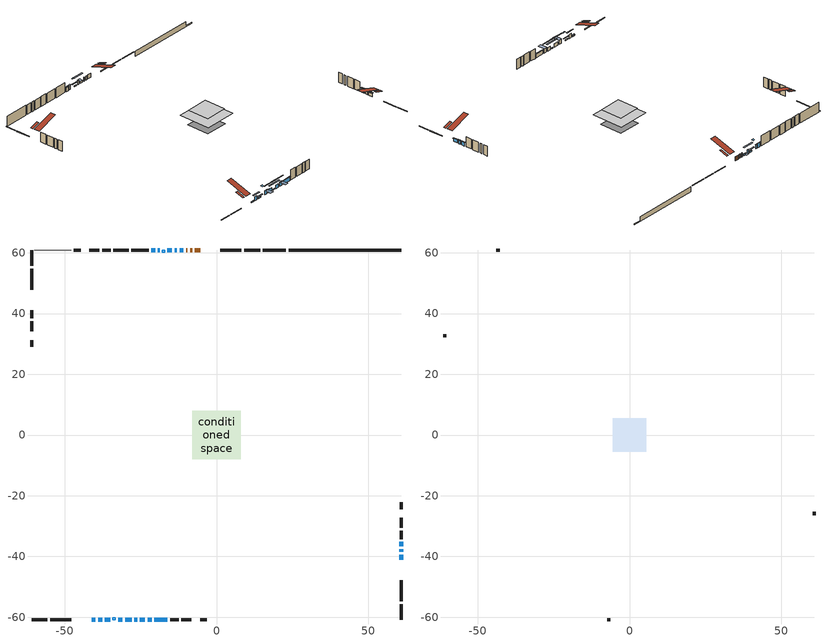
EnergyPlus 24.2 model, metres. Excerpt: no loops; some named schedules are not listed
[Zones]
conditioned space
 floor adiabatic (AdiabaticFloorConstruction): -8,-8 -8,8 8,8 8,-8 z3.97
 floor foundation (Slab1 construction): -5.7,-5.7 -5.7,5.7 5.7,5.7 5.7,-5.7 z-0.91
 wall outside (RimJoist2 construction): 14.35,60.94 9.1,60.94 / -60.94,-60.94 -55.69,-60.94 / -60.94,60.94 -60.94,55.69 / 60.94,-60.94 60.94,-55.69 z1.53:1.83
 wall outside (RimJoist3 construction): 8.17,60.94 1.19,60.94 / -54.76,-60.94 -47.79,-60.94 / -60.94,54.76 -60.94,47.79 / 60.94,-54.76 60.94,-47.79 z1.53:1.83
 wall outside (AdiabaticWallConstruction 1): -5.41,60.94 -7.12,60.94 / -8.04,60.94 -8.69,60.94 / -9.61,60.94 -10,60.94 z1.53:3.56
 wall outside (AdiabaticWallConstruction): -10.93,60.94 -12.15,60.94 z1.53:2.45; -41.18,-60.94 -39.96,-60.94 z1.53:1.91; -39.03,-60.94 -37.7,-60.94 z1.53:3.46; -13.08,60.94 -13.79,60.94 / -32.44,-60.94 -31.02,-60.94 / -22.71,-60.94 -21.39,-60.94 z1.53:3.51; 60.94,-41.18 60.94,-39.42 z1.53:3.08; -14.72,60.94 -16.17,60.94 / -36.78,-60.94 -35.05,-60.94 z1.53:2.04; -30.09,-60.94 -27.96,-60.94 / -25.24,-60.94 -23.64,-60.94 / -20.46,-60.94 -16.19,-60.94 z1.53:3.23; -27.03,-60.94 -26.17,-60.94 z1.53:1.99; 60.94,-38.5 60.94,-37.63 / 60.94,-36.7 60.94,-35.2 z1.53:3.28; -18.77,60.94 -19.3,60.94 / -20.23,60.94 -21.43,60.94 z1.53:3.54
 wall outside (Wall3 construction): -34.9,60.94 -37.69,60.94 / -15.26,-60.94 -12.48,-60.94 / -60.94,41.18 -60.94,38.39 / 60.94,-34.28 60.94,-31.49 z1.53:6.41
 wall outside (Wall4 construction): -38.62,60.94 -41.88,60.94 / -11.55,-60.94 -8.28,-60.94 / -60.94,37.46 -60.94,34.2 / 60.94,-30.56 60.94,-27.3 z1.53:6.41
 wall outside (Wall6 construction): -44.79,60.94 -46.97,60.94 / -5.37,-60.94 -3.19,-60.94 / -60.94,31.29 -60.94,29.11 / 60.94,-24.39 60.94,-22.2 z1.53:6.41
 wall foundation (FoundationWall1 construction): 23.76,60.94,-0.91 23.76,60.94,1.53 57.23,60.94,1.53 57.23,60.94,-0.5 60.94,60.94,-0.5 60.94,60.94,-0.91
 wall othersidecoefficients (RimJoist1 construction): 22.83,60.94 15.28,60.94 z1.53:1.83
 wall othersidecoefficients (Wall1 construction): -22.36,60.94 -28.01,60.94 z1.53:6.41
 wall othersidecoefficients (Wall2 construction): -28.94,60.94 -33.97,60.94 z1.53:6.41
 wall adiabatic (Wall7 construction): -47.9,60.94 -60.02,60.94 z1.53:6.41
 window (WindowConstruction 9): -10.93,60.94 -12.15,60.94 z1.53:2.44
 window (WindowConstruction 5): -41.18,-60.94 -39.96,-60.94 z1.53:1.91
 window (WindowConstruction 11): -39.03,-60.94 -37.71,-60.94 z1.53:3.46
 window (WindowConstruction 12): -13.08,60.94 -13.79,60.94 z1.53:3.51
 window (WindowConstruction 6): 60.94,-41.18 60.94,-39.42 z1.53:3.08
 window (WindowConstruction 7): -14.72,60.94 -16.16,60.94 z1.53:2.04
 window (WindowConstruction 8): -36.78,-60.94 -35.05,-60.94 z1.53:2.04
 window (WindowConstruction 16): -32.44,-60.94 -31.02,-60.94 z1.53:3.51
 window (WindowConstruction 13): -30.09,-60.94 -27.96,-60.94 z1.53:3.23
 window (WindowConstruction 14): -27.03,-60.94 -26.17,-60.94 z1.53:1.99
 window (WindowConstruction 15): -25.24,-60.94 -23.64,-60.94 z1.53:3.23
 window (WindowConstruction 10): -22.71,-60.94 -21.39,-60.94 z1.53:3.51
 window (WindowConstruction): 60.94,-38.5 60.94,-37.63 z1.53:3.28
 window (WindowConstruction 1): 60.94,-36.7 60.94,-35.2 z1.53:3.28
 window (WindowConstruction 2): -18.77,60.94 -19.3,60.94 z1.53:3.54
 window (WindowConstruction 3): -20.23,60.94 -21.43,60.94 z1.53:3.54
 window (WindowConstruction 4): -20.46,-60.94 -16.19,-60.94 z1.53:3.23
 door (Door): -5.41,60.94 -7.12,60.94 z1.53:3.56
 door (Door 1): -8.05,60.94 -8.69,60.94 z1.53:3.56
 door (Door 2): -9.61,60.94 -10,60.94 z1.53:3.56
 ceiling adiabatic (AdiabaticFloorConstruction): 8,-8 8,8 -8,8 -8,-8 z3.97
 roof outside (Roof1 construction): -0.76,60.94,6.41 -0.76,57.07,7.7 0.27,57.07,7.7 0.27,60.94,6.41; -45.84,-60.94,6.41 -45.84,-57.07,7.7 -46.86,-57.07,7.7 -46.86,-60.94,6.41; -60.94,45.84,6.41 -57.07,45.84,7.7 -57.07,46.86,7.7 -60.94,46.86,6.41; 60.94,-45.84,6.41 57.07,-45.84,7.7 57.07,-46.86,7.7 60.94,-46.86,6.41
 roof outside (AdiabaticRoofConstruction): -33.37,-60.95,6.41 -33.37,-60.23,6.64 -34.12,-60.23,6.64 -34.12,-60.95,6.41; -17.84,60.95,6.41 -17.84,60.23,6.64 -17.09,60.23,6.64 -17.09,60.95,6.41
 skylight (SkylightConstruction): -33.37,-60.94,6.41 -33.37,-60.24,6.64 -34.12,-60.24,6.64 -34.12,-60.94,6.41
 skylight (SkylightConstruction 1): -17.84,60.94,6.41 -17.84,60.24,6.64 -17.09,60.24,6.64 -17.09,60.94,6.41
attic - vented
 floor to conditioned space (Floor1 construction Reversed): -5.45,-5.45 -5.45,5.45 5.45,5.45 5.45,-5.45 z6.41
 wall outside (Wall5 construction): -42.81,60.94 -43.86,60.94 / -7.35,-60.94 -6.3,-60.94 / -60.94,33.27 -60.94,32.22 / 60.94,-26.37 60.94,-25.31 z1.53:6.41
 roof outside (Roof2 construction): -4.49,60.94,6.41 -4.49,50.32,9.95 -1.68,50.32,9.95 -1.68,60.94,6.41; -42.11,-60.94,6.41 -42.11,-50.32,9.95 -44.91,-50.32,9.95 -44.91,-60.94,6.41; -60.94,42.11,6.41 -50.32,42.11,9.95 -50.32,44.91,9.95 -60.94,44.91,6.41; 60.94,-42.11,6.41 50.32,-42.11,9.95 50.32,-44.91,9.95 60.94,-44.91,6.41
shading: -12.3,60.94 -10.78,60.94 -10.78,62.47 -12.3,62.47 z2.59; -39.76,-60.94 -41.38,-60.94 -41.38,-61.36 -39.76,-61.36 z2.11; -36.34,-60.94 -40.4,-60.94 -40.4,-61.36 -36.34,-61.36 z4.83; -16.23,60.94 -10.64,60.94 -10.64,61.36 -16.23,61.36 z5.95; 60.94,-39.22 60.94,-41.38 61.36,-41.38 61.36,-39.22 z3.28; -17.28,60.94 -13.6,60.94 -13.6,61.36 -17.28,61.36 z3.16; -34.24,-60.94 -37.59,-60.94 -37.59,-61.36 -34.24,-61.36 z2.85; -30.87,-60.94 -32.59,-60.94 -32.59,-64.29 -30.87,-64.29 z3.66; -25.02,-60.94 -33.04,-60.94 -33.04,-61.36 -25.02,-61.36 z6.17; -23.23,-60.94 -29.97,-60.94 -29.97,-61.36 -23.23,-61.36 z4.93; -20.7,-60.94 -28.18,-60.94 -28.18,-61.36 -20.7,-61.36 z6.17; -21.24,-60.94 -22.86,-60.94 -22.86,-64.29 -21.24,-64.29 z3.66; 60.94,-37.33 60.94,-38.79 61.36,-38.79 61.36,-37.33 z3.58; 60.94,-34.91 60.94,-37 61.36,-37 61.36,-34.91 z3.58; -19.5,60.94 -18.57,60.94 -18.57,61.36 -19.5,61.36 z3.74; -21.63,60.94 -20.03,60.94 -20.03,61.36 -21.63,61.36 z3.74; -15.99,-60.94 -20.66,-60.94 -20.66,-61.36 -15.99,-61.36 z3.43
[Building]
Building 1: Terrain=Suburbs
[Site:Location]
Toronto City Centre_ON: Latitude {deg}=43.63; Longitude {deg}=-79.39; Time Zone {hr}=-5; Elevation {m}=77; Keep Site Location Information=Yes
[Site:GroundTemperature:Shallow]
5.01852, 3.26908, 3.12898, 3.95918, 7.29196, 10.6092, 13.4851, 15.3069, 15.4617, 13.9799, 11.1774, 7.9619
[Site:WaterMainsTemperature]
Calculation Method=Schedule; Temperature Schedule=mains temperature schedule
[Material] Roughness=Rough; Thermal Absorptance=0.9
Name | Thickness {m} | Conductivity {W/m-K} | Density {kg/m3} | Specific Heat {J/kg-K} | Solar Absorptance | Visible Absorptance
asphalt or fiberglass shingles | 0.00635 | 0.162714 | 1121.4 | 1465.45 | 0.4 | 0.4
asphalt or fiberglass shingles 1 | 0.00635 | 0.162714 | 1121.4 | 1465.45 | 0.7 | 0.7
ceiling loosefill ins | 0.169333 | 0.0480833 | 16.02 | 1046.75 | 0.7 | 0.7
ceiling stud and cavity | 0.1397 | 0.125732 | 65.682 | 1177.47 | 0.7 | 0.7
concrete 4.0 in. | 0.1016 | 1.803125 | 2242.8 | 837.4 | 0.7 | 0.7
concrete 8.0 in. | 0.2032 | 1.803125 | 2242.8 | 837.4 | 0.7 | 0.7
door material | 0.04445 | 0.053851 | 512.64 | 1214.23 | 0.7 | 0.7
exterior vertical ins | 0.0433751 | 0.029427 | 32.04 | 1214.23 | 0.7 | 0.7
floor covering | 0.0127 | 0.0433444 | 54.468 | 1339.84 | 0.6 | 0.6
floor rigid ins; roof rigid ins 1; wall rigid ins 2 | 0.512978 | 0.029427 | 32.04 | 1214.23 | 0.7 | 0.7
floor stud and cavity | 0.1397 | 1.75129 | 37.0049 | 1207.88 | 0.7 | 0.7
furniture material conditioned space 1 | 0.1524 | 0.115458 | 640.8 | 1214.23 | 0.6 | 0.6
gypsum board | 0.0127 | 0.160291 | 801 | 837.4 | 0.6 | 0.6
gypsum board 1 | 0.0127 | 0.160291 | 801 | 837.4 | 0.7 | 0.7
osb sheathing 0.5 in. | 0.0127 | 0.115458 | 512.64 | 1214.23 | 0.7 | 0.7
osb sheathing 0.75 in. | 0.01905 | 0.115458 | 512.64 | 1214.23 | 0.7 | 0.7
osb sheathing 2.0 in. | 0.0508 | 0.115458 | 512.64 | 1214.23 | 0.7 | 0.7
rim joist rigid ins; wall rigid ins 1 | 0.051816 | 0.029427 | 32.04 | 1214.23 | 0.7 | 0.7
rim joist stud and cavity | 0.0508 | 0.0315602 | 125.044 | 1163.47 | 0.6 | 0.6
rim joist stud and cavity 1 | 0.0508 | 0.0406006 | 125.044 | 1163.47 | 0.6 | 0.6
rim joist stud and cavity 2 | 0.0508 | 0.0348186 | 125.044 | 1163.47 | 0.6 | 0.6
roof rigid ins | 0.103632 | 0.029427 | 32.04 | 1214.23 | 0.7 | 0.7
roof stud and cavity | 0.2032 | 0.511109 | 78.34581 | 1123.46 | 0.7 | 0.7
roof stud and cavity 1 | 0.18415 | 1.78685 | 37.0049 | 1207.88 | 0.6 | 0.6
wall rigid ins | 0.051816 | 0.029427 | 32.04 | 1214.23 | 0.4 | 0.4
wall stud and cavity | 0.1397 | 0.133669 | 139.0536 | 1170.24 | 0.7 | 0.7
wall stud and cavity 1 | 0.1397 | 0.135728 | 139.0536 | 1170.24 | 0.7 | 0.7
wall stud and cavity 2 | 0.1397 | 0.159958 | 139.0536 | 1170.24 | 0.7 | 0.7
wall stud and cavity 3 | 0.1397 | 0.161917 | 139.0536 | 1170.24 | 0.7 | 0.7
wall stud and cavity 4 | 0.0889 | 6.9971 | 50.32683 | 1063.81 | 0.6 | 0.6
wall stud and cavity 5 | 0.1397 | 0.18457 | 139.0536 | 1170.24 | 0.7 | 0.7
wall stud and cavity 6 | 0.1397 | 0.134805 | 139.0536 | 1170.24 | 0.7 | 0.7
wall stud and cavity 7 | 0.0889 | 0.380278 | 52.3479 | 1209.89 | 0.7 | 0.7
wall stud and cavity 8 | 0.0889 | 0.391764 | 83.0341 | 1211.67 | 0.7 | 0.7
wood siding | 0.0254 | 0.102417 | 544.68 | 1172.36 | 0.4 | 0.4
wood siding 1 | 0.00254 | 0.102417 | 544.68 | 1172.36 | 0.4 | 0.4
wood siding 2; wood siding 3; wood siding 4 | 0.0254 | 0.102417 | 544.68 | 1172.36 | 0.7 | 0.7
[WindowMaterial:SimpleGlazingSystem]
Name | U-Factor {W/m2-K} | Solar Heat Gain Coefficient
SkylightMaterial | 3.75708 | 0.6581
WindowMaterial | 2.927009 | 0.66
WindowMaterial 1 | 2.89578 | 0.69
WindowMaterial 10 | 2.946882 | 0.64
WindowMaterial 11 | 2.94802 | 0.64
WindowMaterial 12 | 2.94007 | 0.65
WindowMaterial 13 | 3.00934 | 0.57
WindowMaterial 2 | 2.97073 | 0.62
WindowMaterial 3 | 2.90259 | 0.68
WindowMaterial 4 | 2.91452 | 0.67
WindowMaterial 5 | 3.02467 | 0.57
WindowMaterial 6 | 2.89408 | 0.69
WindowMaterial 7 | 2.98322 | 0.61
WindowMaterial 8 | 2.97981 | 0.61
WindowMaterial 9 | 2.97868 | 0.61
[Construction]
AdiabaticFloorConstruction: floor stud and cavity, floor rigid ins, osb sheathing 0.75 in., floor covering
AdiabaticRoofConstruction: asphalt or fiberglass shingles 1, roof rigid ins 1, osb sheathing 0.75 in., roof stud and cavity 1
AdiabaticWallConstruction: wood siding 3, wall rigid ins 2, wall stud and cavity 7, gypsum board
AdiabaticWallConstruction 1: wood siding 4, wall rigid ins 2, wall stud and cavity 7, gypsum board
Door; Door 1; Door 2: door material
Floor1 construction Reversed: gypsum board, ceiling stud and cavity, ceiling loosefill ins
FoundationWall1 construction: concrete 8.0 in., gypsum board 1
furniture construction conditioned space 1: furniture material conditioned space 1
PartitionWallConstruction: gypsum board, wall stud and cavity 8, gypsum board
RimJoist1 construction: rim joist rigid ins, osb sheathing 2.0 in., rim joist stud and cavity
RimJoist2 construction: wood siding 2, rim joist rigid ins, osb sheathing 2.0 in., rim joist stud and cavity 1
RimJoist3 construction: wood siding 2, rim joist rigid ins, osb sheathing 2.0 in., rim joist stud and cavity 2
Roof1 construction: asphalt or fiberglass shingles, roof rigid ins, osb sheathing 0.75 in., roof stud and cavity, gypsum board
Roof2 construction: asphalt or fiberglass shingles
SkylightConstruction; SkylightConstruction 1: SkylightMaterial
Slab1 construction: concrete 4.0 in.
Wall1 construction: wall rigid ins, osb sheathing 0.5 in., wall stud and cavity, gypsum board
Wall2 construction: wall rigid ins, osb sheathing 0.5 in., wall stud and cavity 1, gypsum board
Wall3 construction: wood siding, wall rigid ins 1, osb sheathing 0.5 in., wall stud and cavity 2, gypsum board
Wall4 construction: wood siding, wall rigid ins 1, osb sheathing 0.5 in., wall stud and cavity 3, gypsum board
Wall5 construction: wood siding 1, wall stud and cavity 4
Wall6 construction: wood siding, wall rigid ins 1, osb sheathing 0.5 in., wall stud and cavity 5, gypsum board
Wall7 construction: wall rigid ins, osb sheathing 0.5 in., wall stud and cavity 6, gypsum board
WindowConstruction: WindowMaterial
WindowConstruction 1: WindowMaterial 1
WindowConstruction 10: WindowMaterial 10
WindowConstruction 11: WindowMaterial 11
WindowConstruction 12; WindowConstruction 16: WindowMaterial 12
WindowConstruction 13; WindowConstruction 4: WindowMaterial 4
WindowConstruction 14: WindowMaterial 13
WindowConstruction 15; WindowConstruction 6: WindowMaterial 6
WindowConstruction 2: WindowMaterial 2
WindowConstruction 3: WindowMaterial 3
WindowConstruction 5: WindowMaterial 5
WindowConstruction 7: WindowMaterial 7
WindowConstruction 8: WindowMaterial 8
WindowConstruction 9: WindowMaterial 9
[Zone] Multiplier=1; Part of Total Floor Area=Yes
Name | Volume {m3}
attic - vented | 68.91
conditioned space | 1044.1
[Space]
Name | Zone | Volume {m3}
attic - vented 1 | attic - vented | 68.91
conditioned space 1 | conditioned space | 1044.1
[ZoneInfiltration:EffectiveLeakageArea]
infil attic - vented 1: Zone or Space=attic - vented 1; Schedule=Always On Discrete; Effective Air Leakage Area {cm2}=5011.06; Stack Coefficient=0.000585451; Wind Coefficient=1.6348e-05
[ZoneMixing]
whole house fan mix: Zone or Space=attic - vented; Schedule=Always On Continuous; Design Flow Rate Calculation Method=Flow/Zone; Design Flow Rate {m3/s}=0; Source Zone or Space=conditioned space
[SurfaceProperty:OtherSideCoefficients]
other non-freezing space: Combined Convective/Radiative Film Coefficient {W/m2-K}=8.35; Constant Temperature Coefficient=1; External Dry-Bulb Temperature Coefficient=0; Ground Temperature Coefficient=0; Wind Speed Coefficient=0; Zone Air Temperature Coefficient=0; Constant Temperature Schedule=other non-freezing space; Previous Other Side Temperature Coefficient=0
[SurfaceProperty:ExposedFoundationPerimeter]
Slab1: Exposed Perimeter Calculation Method=TotalExposedPerimeter; Total Exposed Perimeter {m}=37.186
[InternalMass] Zone or ZoneList=conditioned space; Space or SpaceList=conditioned space 1
Name | Construction | Surface Area {m2}
furniture mass conditioned space 1 | furniture construction conditioned space 1 | 154.4
partition wall mass | PartitionWallConstruction | 386
[Lights]
interior lighting: Zone or ZoneList or Space or SpaceList=conditioned space 1; Schedule=interior lighting schedule; Design Level Calculation Method=LightingLevel; Lighting Level {W}=343.2; Return Air Fraction=0; Fraction Radiant=0.6; Fraction Visible=0.2; Fraction Replaceable=1
[People]
occupants: Zone or ZoneList or Space or SpaceList=conditioned space 1; Number of People Schedule=occupants schedule; Number of People Calculation Method=People; Number of People=3; Fraction Radiant=0.314171; Sensible Heat Fraction=0.56303; Activity Level Schedule=occupants activity schedule; Carbon Dioxide Generation Rate {m3/s-W}=0; Enable ASHRAE 55 Comfort Warnings=No; Mean Radiant Temperature Calculation Type=EnclosureAveraged
[ElectricEquipment] Zone or ZoneList or Space or SpaceList=conditioned space 1; Design Level Calculation Method=EquipmentLevel
Name | Schedule | Design Level {W} | Fraction Latent | Fraction Radiant | Fraction Lost
clothes dryer | clothes dryer schedule | 140.772 | 0.015 | 0.081 | 0.85
clothes washer | clothes washer schedule | 32.1985 | 0.03 | 0.162 | 0.7
cooking range | cooking range schedule | 208.969 | 0.08 | 0.432 | 0.2
dishwasher | dishwasher schedule | 66.8632 | 0.3 | 0.18 | 0.4
fridge | fridge schedule | 72.9452 | 0 | 0.6 | 0
mech vent bath fan 0 | mech vent bath fan 0 schedule | 50.2 | 0 | 0 | 1
mech vent house fan | mech vent house fan schedule | 0.95 | 0 | 0 | 1
mech vent house fan cfis | mech vent house fan cfis schedule | 0 | 0 | 0 | 0
mech vent range fan 0 | mech vent range fan 0 schedule | 57 | 0 | 0 | 1
misc plug loads | misc plug loads schedule | 494.7 | 0.045 | 0.513 | 0.1
whole house fan | Always On Discrete | 0 | 0 | 0 | 1
[OtherEquipment] Zone or ZoneList or Space or SpaceList=conditioned space 1; Design Level Calculation Method=EquipmentLevel
Name | Fuel Type | Schedule | Design Level {W} | Fraction Latent | Fraction Radiant | Fraction Lost
clothes dryer 1 | Electricity | clothes dryer schedule | 0 | 0.015 | 0.081 | 0.85
cooking range 1 | Electricity | cooking range schedule | 0 | 0.08 | 0.432 | 0.2
general water use latent | None | general water use schedule | 59.3978 | 1 | 0 | 0
general water use sensible | None | general water use schedule | -58.539 | 0 | 0.6 | 0
mech vent house fan latent load | None | Always On Discrete | 0 | 1 | 0 | 0
mech vent house fan sensible load | None | Always On Discrete | 0 | 0 | 0 | 0
water heater energy adjustment1 | NaturalGas | Always On Discrete | 0.01 | 0 | 0 | 1
[ZoneInfiltration:DesignFlowRate] Zone or ZoneList or Space or SpaceList=conditioned space 1; Schedule=Always On Discrete; Design Flow Rate Calculation Method=Flow/Zone; Design Flow Rate {m3/s}=0
infil flow; natural vent flow; whole house fan flow
[Foundation:Kiva]
Foundation Kiva 1: Initial Indoor Air Temperature {C}=18; Wall Height Above Grade {m}=1.52997; Wall Depth Below Slab {m}=0.2032; Custom Block Material Name 1=exterior vertical ins; Custom Block Depth 1 {m}=2.43998; Custom Block X Position 1 {m}=0.2159; Custom Block Z Position 1 {m}=0
[Foundation:Kiva:Settings]
Soil Conductivity {W/m-K}=0.849921; Soil Density {kg/m3}=1842.3; Soil Specific Heat {J/kg-K}=418.7; Ground Solar Absorptivity=0.9; Ground Thermal Absorptivity=0.9; Ground Surface Roughness {m}=0.03; Far-Field Width {m}=40; Deep-Ground Boundary Condition=ZeroFlux; Deep-Ground Depth {m}=40; Minimum Cell Dimension {m}=0.2; Maximum Cell Growth Coefficient=3; Simulation Timestep=Timestep
[Exterior:Lights]
exterior lighting: Schedule=exterior lighting schedule; Design Level {W}=75.6
[Schedule:Constant]
Name | Hourly Value
Always On Continuous; mech vent house fan schedule; mech vent house fan cfis schedule; Always On Discrete | 1
other non-freezing space; fridge schedule | 0
occupants activity schedule | 117.228
[Schedule:Week:Daily]
interior lighting schedule Week Rule - Jan1-Jan27: interior lighting schedule day, interior lighting schedule day, interior lighting schedule day, interior lighting schedule day, interior lighting schedule day, interior lighting schedule day, interior lighting schedule day, interior lighting schedule default day, interior lighting schedule default day, interior lighting schedule default day, interior lighting schedule default day, interior lighting schedule default day
interior lighting schedule Week Rule - Jan28-Feb3: interior lighting schedule day, interior lighting schedule day, interior lighting schedule day, interior lighting schedule day, interior lighting schedule day 1, interior lighting schedule day 1, interior lighting schedule day 1, interior lighting schedule default day, interior lighting schedule default day, interior lighting schedule default day, interior lighting schedule default day, interior lighting schedule default day
interior lighting schedule Week Rule - Feb4-Feb24: interior lighting schedule day 1, interior lighting schedule day 1, interior lighting schedule day 1, interior lighting schedule day 1, interior lighting schedule day 1, interior lighting schedule day 1, interior lighting schedule day 1, interior lighting schedule default day, interior lighting schedule default day, interior lighting schedule default day, interior lighting schedule default day, interior lighting schedule default day
interior lighting schedule Week Rule - Feb25-Mar3: interior lighting schedule day 1, interior lighting schedule day 1, interior lighting schedule day 1, interior lighting schedule day 1, interior lighting schedule day 2, interior lighting schedule day 2, interior lighting schedule day 2, interior lighting schedule default day, interior lighting schedule default day, interior lighting schedule default day, interior lighting schedule default day, interior lighting schedule default day
interior lighting schedule Week Rule - Mar4-Mar31: interior lighting schedule day 2, interior lighting schedule day 2, interior lighting schedule day 2, interior lighting schedule day 2, interior lighting schedule day 2, interior lighting schedule day 2, interior lighting schedule day 2, interior lighting schedule default day, interior lighting schedule default day, interior lighting schedule default day, interior lighting schedule default day, interior lighting schedule default day
interior lighting schedule Week Rule - Apr1-Apr28: interior lighting schedule day 3, interior lighting schedule day 3, interior lighting schedule day 3, interior lighting schedule day 3, interior lighting schedule day 3, interior lighting schedule day 3, interior lighting schedule day 3, interior lighting schedule default day, interior lighting schedule default day, interior lighting schedule default day, interior lighting schedule default day, interior lighting schedule default day
interior lighting schedule Week Rule - Apr29-May5: interior lighting schedule day 3, interior lighting schedule day 3, interior lighting schedule day 4, interior lighting schedule day 4, interior lighting schedule day 4, interior lighting schedule day 4, interior lighting schedule day 4, interior lighting schedule default day, interior lighting schedule default day, interior lighting schedule default day, interior lighting schedule default day, interior lighting schedule default day
interior lighting schedule Week Rule - May6-May26: interior lighting schedule day 4, interior lighting schedule day 4, interior lighting schedule day 4, interior lighting schedule day 4, interior lighting schedule day 4, interior lighting schedule day 4, interior lighting schedule day 4, interior lighting schedule default day, interior lighting schedule default day, interior lighting schedule default day, interior lighting schedule default day, interior lighting schedule default day
interior lighting schedule Week Rule - May27-Jun2: interior lighting schedule day 4, interior lighting schedule day 4, interior lighting schedule day 4, interior lighting schedule day 4, interior lighting schedule day 4, interior lighting schedule day 5, interior lighting schedule day 5, interior lighting schedule default day, interior lighting schedule default day, interior lighting schedule default day, interior lighting schedule default day, interior lighting schedule default day
interior lighting schedule Week Rule - Jun3-Jun30: interior lighting schedule day 5, interior lighting schedule day 5, interior lighting schedule day 5, interior lighting schedule day 5, interior lighting schedule day 5, interior lighting schedule day 5, interior lighting schedule day 5, interior lighting schedule default day, interior lighting schedule default day, interior lighting schedule default day, interior lighting schedule default day, interior lighting schedule default day
interior lighting schedule Week Rule - Jul1-Jul28: interior lighting schedule day 6, interior lighting schedule day 6, interior lighting schedule day 6, interior lighting schedule day 6, interior lighting schedule day 6, interior lighting schedule day 6, interior lighting schedule day 6, interior lighting schedule default day, interior lighting schedule default day, interior lighting schedule default day, interior lighting schedule default day, interior lighting schedule default day
interior lighting schedule Week Rule - Jul29-Aug4: interior lighting schedule day 6, interior lighting schedule day 6, interior lighting schedule day 6, interior lighting schedule day 7, interior lighting schedule day 7, interior lighting schedule day 7, interior lighting schedule day 7, interior lighting schedule default day, interior lighting schedule default day, interior lighting schedule default day, interior lighting schedule default day, interior lighting schedule default day
interior lighting schedule Week Rule - Aug5-Aug25: interior lighting schedule day 7, interior lighting schedule day 7, interior lighting schedule day 7, interior lighting schedule day 7, interior lighting schedule day 7, interior lighting schedule day 7, interior lighting schedule day 7, interior lighting schedule default day, interior lighting schedule default day, interior lighting schedule default day, interior lighting schedule default day, interior lighting schedule default day
interior lighting schedule Week Rule - Aug26-Sep1: interior lighting schedule day 7, interior lighting schedule day 7, interior lighting schedule day 7, interior lighting schedule day 7, interior lighting schedule day 7, interior lighting schedule day 7, interior lighting schedule day 8, interior lighting schedule default day, interior lighting schedule default day, interior lighting schedule default day, interior lighting schedule default day, interior lighting schedule default day
interior lighting schedule Week Rule - Sep2-Sep29: interior lighting schedule day 8, interior lighting schedule day 8, interior lighting schedule day 8, interior lighting schedule day 8, interior lighting schedule day 8, interior lighting schedule day 8, interior lighting schedule day 8, interior lighting schedule default day, interior lighting schedule default day, interior lighting schedule default day, interior lighting schedule default day, interior lighting schedule default day
interior lighting schedule Week Rule - Sep30-Oct6: interior lighting schedule day 8, interior lighting schedule day 9, interior lighting schedule day 9, interior lighting schedule day 9, interior lighting schedule day 9, interior lighting schedule day 9, interior lighting schedule day 9, interior lighting schedule default day, interior lighting schedule default day, interior lighting schedule default day, interior lighting schedule default day, interior lighting schedule default day
interior lighting schedule Week Rule - Oct7-Oct27: interior lighting schedule day 9, interior lighting schedule day 9, interior lighting schedule day 9, interior lighting schedule day 9, interior lighting schedule day 9, interior lighting schedule day 9, interior lighting schedule day 9, interior lighting schedule default day, interior lighting schedule default day, interior lighting schedule default day, interior lighting schedule default day, interior lighting schedule default day
interior lighting schedule Week Rule - Oct28-Nov3: interior lighting schedule day 9, interior lighting schedule day 9, interior lighting schedule day 9, interior lighting schedule day 9, interior lighting schedule day 10, interior lighting schedule day 10, interior lighting schedule day 10, interior lighting schedule default day, interior lighting schedule default day, interior lighting schedule default day, interior lighting schedule default day, interior lighting schedule default day
interior lighting schedule Week Rule - Nov4-Nov24: interior lighting schedule day 10, interior lighting schedule day 10, interior lighting schedule day 10, interior lighting schedule day 10, interior lighting schedule day 10, interior lighting schedule day 10, interior lighting schedule day 10, interior lighting schedule default day, interior lighting schedule default day, interior lighting schedule default day, interior lighting schedule default day, interior lighting schedule default day
interior lighting schedule Week Rule - Nov25-Dec1: interior lighting schedule day 10, interior lighting schedule day 10, interior lighting schedule day 10, interior lighting schedule day 10, interior lighting schedule day 10, interior lighting schedule day 10, interior lighting schedule day 11, interior lighting schedule default day, interior lighting schedule default day, interior lighting schedule default day, interior lighting schedule default day, interior lighting schedule default day
interior lighting schedule Week Rule - Dec2-Dec31: interior lighting schedule day 11, interior lighting schedule day 11, interior lighting schedule day 11, interior lighting schedule day 11, interior lighting schedule day 11, interior lighting schedule day 11, interior lighting schedule day 11, interior lighting schedule default day, interior lighting schedule default day, interior lighting schedule default day, interior lighting schedule default day, interior lighting schedule default day
occupants schedule Week Rule - Jan1-Dec31: occupants schedule day, occupants schedule day, occupants schedule day, occupants schedule day, occupants schedule day, occupants schedule day, occupants schedule day, occupants schedule default day, occupants schedule default day, occupants schedule default day, occupants schedule default day, occupants schedule default day
clothes dryer schedule Week Rule - Jan1-Dec31: clothes dryer schedule day, clothes dryer schedule day, clothes dryer schedule day, clothes dryer schedule day, clothes dryer schedule day, clothes dryer schedule day, clothes dryer schedule day, clothes dryer schedule default day, clothes dryer schedule default day, clothes dryer schedule default day, clothes dryer schedule default day, clothes dryer schedule default day
clothes washer schedule Week Rule - Jan1-Dec31: clothes washer schedule day, clothes washer schedule day, clothes washer schedule day, clothes washer schedule day, clothes washer schedule day, clothes washer schedule day, clothes washer schedule day, clothes washer schedule default day, clothes washer schedule default day, clothes washer schedule default day, clothes washer schedule default day, clothes washer schedule default day
cooking range schedule Week Rule - Jan1-Dec31: cooking range schedule day, cooking range schedule day, cooking range schedule day, cooking range schedule day, cooking range schedule day, cooking range schedule day, cooking range schedule day, cooking range schedule default day, cooking range schedule default day, cooking range schedule default day, cooking range schedule default day, cooking range schedule default day
dishwasher schedule Week Rule - Jan1-Dec31: dishwasher schedule day, dishwasher schedule day, dishwasher schedule day, dishwasher schedule day, dishwasher schedule day, dishwasher schedule day, dishwasher schedule day, dishwasher schedule default day, dishwasher schedule default day, dishwasher schedule default day, dishwasher schedule default day, dishwasher schedule default day
mech vent bath fan 0 schedule Week Rule - Jan1-Dec31: mech vent bath fan 0 schedule day, mech vent bath fan 0 schedule day, mech vent bath fan 0 schedule day, mech vent bath fan 0 schedule day, mech vent bath fan 0 schedule day, mech vent bath fan 0 schedule day, mech vent bath fan 0 schedule day, mech vent bath fan 0 schedule default day, mech vent bath fan 0 schedule default day, mech vent bath fan 0 schedule default day, mech vent bath fan 0 schedule default day, mech vent bath fan 0 schedule default day
mech vent range fan 0 schedule Week Rule - Jan1-Dec31: mech vent range fan 0 schedule day, mech vent range fan 0 schedule day, mech vent range fan 0 schedule day, mech vent range fan 0 schedule day, mech vent range fan 0 schedule day, mech vent range fan 0 schedule day, mech vent range fan 0 schedule day, mech vent range fan 0 schedule default day, mech vent range fan 0 schedule default day, mech vent range fan 0 schedule default day, mech vent range fan 0 schedule default day, mech vent range fan 0 schedule default day
misc plug loads schedule Week Rule - Jan1-Dec31: misc plug loads schedule day, misc plug loads schedule day, misc plug loads schedule day, misc plug loads schedule day, misc plug loads schedule day, misc plug loads schedule day, misc plug loads schedule day, misc plug loads schedule default day, misc plug loads schedule default day, misc plug loads schedule default day, misc plug loads schedule default day, misc plug loads schedule default day
general water use schedule Week Rule - Jan1-Dec31: general water use schedule day, general water use schedule day, general water use schedule day, general water use schedule day, general water use schedule day, general water use schedule day, general water use schedule day, general water use schedule default day, general water use schedule default day, general water use schedule default day, general water use schedule default day, general water use schedule default day
exterior lighting schedule Week Rule - Jan1-Jan27: exterior lighting schedule day, exterior lighting schedule day, exterior lighting schedule day, exterior lighting schedule day, exterior lighting schedule day, exterior lighting schedule day, exterior lighting schedule day, exterior lighting schedule default day, exterior lighting schedule default day, exterior lighting schedule default day, exterior lighting schedule default day, exterior lighting schedule default day
[Schedule:Year]
interior lighting schedule: interior lighting schedule Week Rule - Jan1-Jan27, 1, 1, 1, 27, interior lighting schedule Week Rule - Jan28-Feb3, 1, 28, 2, 3, interior lighting schedule Week Rule - Feb4-Feb24, 2, 4, 2, 24, interior lighting schedule Week Rule - Feb25-Mar3, 2, 25, 3, 3, interior lighting schedule Week Rule - Mar4-Mar31, 3, 4, 3, 31, interior lighting schedule Week Rule - Apr1-Apr28, 4, 1, 4, 28, interior lighting schedule Week Rule - Apr29-May5, 4, 29, 5, 5, interior lighting schedule Week Rule - May6-May26, 5, 6, 5, 26, interior lighting schedule Week Rule - May27-Jun2, 5, 27, 6, 2, interior lighting schedule Week Rule - Jun3-Jun30, 6, 3, 6, 30, interior lighting schedule Week Rule - Jul1-Jul28, 7, 1, 7, 28, interior lighting schedule Week Rule - Jul29-Aug4, 7, 29, 8, 4, interior lighting schedule Week Rule - Aug5-Aug25, 8, 5, 8, 25, interior lighting schedule Week Rule - Aug26-Sep1, 8, 26, 9, 1, interior lighting schedule Week Rule - Sep2-Sep29, 9, 2, 9, 29, interior lighting schedule Week Rule - Sep30-Oct6, 9, 30, 10, 6, interior lighting schedule Week Rule - Oct7-Oct27, 10, 7, 10, 27, interior lighting schedule Week Rule - Oct28-Nov3, 10, 28, 11, 3, interior lighting schedule Week Rule - Nov4-Nov24, 11, 4, 11, 24, interior lighting schedule Week Rule - Nov25-Dec1, 11, 25, 12, 1, interior lighting schedule Week Rule - Dec2-Dec31, 12, 2, 12, 31
occupants schedule: occupants schedule Week Rule - Jan1-Dec31, 1, 1, 12, 31
clothes dryer schedule: clothes dryer schedule Week Rule - Jan1-Dec31, 1, 1, 12, 31
clothes washer schedule: clothes washer schedule Week Rule - Jan1-Dec31, 1, 1, 12, 31
cooking range schedule: cooking range schedule Week Rule - Jan1-Dec31, 1, 1, 12, 31
dishwasher schedule: dishwasher schedule Week Rule - Jan1-Dec31, 1, 1, 12, 31
mech vent bath fan 0 schedule: mech vent bath fan 0 schedule Week Rule - Jan1-Dec31, 1, 1, 12, 31
mech vent range fan 0 schedule: mech vent range fan 0 schedule Week Rule - Jan1-Dec31, 1, 1, 12, 31
misc plug loads schedule: misc plug loads schedule Week Rule - Jan1-Dec31, 1, 1, 12, 31
general water use schedule: general water use schedule Week Rule - Jan1-Dec31, 1, 1, 12, 31
exterior lighting schedule: exterior lighting schedule Week Rule - Jan1-Jan27, 1, 1, 1, 27, exterior lighting schedule Week Rule - Jan28-Feb3, 1, 28, 2, 3, exterior lighting schedule Week Rule - Feb4-Feb24, 2, 4, 2, 24, exterior lighting schedule Week Rule - Feb25-Mar3, 2, 25, 3, 3, exterior lighting schedule Week Rule - Mar4-Mar31, 3, 4, 3, 31, exterior lighting schedule Week Rule - Apr1-Apr28, 4, 1, 4, 28, exterior lighting schedule Week Rule - Apr29-May5, 4, 29, 5, 5, exterior lighting schedule Week Rule - May6-May26, 5, 6, 5, 26, exterior lighting schedule Week Rule - May27-Jun2, 5, 27, 6, 2, exterior lighting schedule Week Rule - Jun3-Jun30, 6, 3, 6, 30, exterior lighting schedule Week Rule - Jul1-Jul28, 7, 1, 7, 28, exterior lighting schedule Week Rule - Jul29-Aug4, 7, 29, 8, 4, exterior lighting schedule Week Rule - Aug5-Aug25, 8, 5, 8, 25, exterior lighting schedule Week Rule - Aug26-Sep1, 8, 26, 9, 1, exterior lighting schedule Week Rule - Sep2-Sep29, 9, 2, 9, 29, exterior lighting schedule Week Rule - Sep30-Oct6, 9, 30, 10, 6, exterior lighting schedule Week Rule - Oct7-Oct27, 10, 7, 10, 27, exterior lighting schedule Week Rule - Oct28-Nov3, 10, 28, 11, 3, exterior lighting schedule Week Rule - Nov4-Nov24, 11, 4, 11, 24, exterior lighting schedule Week Rule - Nov25-Dec1, 11, 25, 12, 1, exterior lighting schedule Week Rule - Dec2-Dec31, 12, 2, 12, 31
[Schedule:Compact]
mains temperature schedule: Through: 01/01, For: AllDays, Until: 24:00, 8.80333, Through: 01/02, For: AllDays, Until: 24:00, 8.74333, Through: 01/03, For: AllDays, Until: 24:00, 8.68389, Through: 01/04, For: AllDays, Until: 24:00, 8.62611, Through: 01/05, For: AllDays, Until: 24:00, 8.56944, Through: 01/06, For: AllDays, Until: 24:00, 8.51389, Through: 01/07, For: AllDays, Until: 24:00, 8.45944, Through: 01/08, For: AllDays, Until: 24:00, 8.40611, Through: 01/09, For: AllDays, Until: 24:00, 8.35389, Through: 01/10, For: AllDays, Until: 24:00, 8.30278, Through: 01/11, For: AllDays, Until: 24:00, 8.25333, Through: 01/12, For: AllDays, Until: 24:00, 8.205, Through: 01/13, For: AllDays, Until: 24:00, 8.15778, Through: 01/14, For: AllDays, Until: 24:00, 8.11222, Through: 01/15, For: AllDays, Until: 24:00, 8.06778, Through: 01/16, For: AllDays, Until: 24:00, 8.02444, Through: 01/17, For: AllDays, Until: 24:00, 7.98222, Through: 01/18, For: AllDays, Until: 24:00, 7.94167, Through: 01/19, For: AllDays, Until: 24:00, 7.90222, Through: 01/20, For: AllDays, Until: 24:00, 7.86444, Through: 01/21, For: AllDays, Until: 24:00, 7.82778, Through: 01/22, For: AllDays, Until: 24:00, 7.79278, Through: 01/23, For: AllDays, Until: 24:00, 7.75889, Through: 01/24, For: AllDays, Until: 24:00, 7.72667, Through: 01/25, For: AllDays, Until: 24:00, 7.69556, Through: 01/26, For: AllDays, Until: 24:00, 7.66611, Through: 01/27, For: AllDays, Until: 24:00, 7.63778, Through: 01/28, For: AllDays, Until: 24:00, 7.61111, Through: 01/29, For: AllDays, Until: 24:00, 7.58556, Through: 01/30, For: AllDays, Until: 24:00, 7.56167, Through: 01/31, For: AllDays, Until: 24:00, 7.53944, Through: 02/01, For: AllDays, Until: 24:00, 7.51833, Through: 02/02, For: AllDays, Until: 24:00, 7.49889, Through: 02/03, For: AllDays, Until: 24:00, 7.48111, Through: 02/04, For: AllDays, Until: 24:00, 7.46444, Through: 02/05, For: AllDays, Until: 24:00, 7.44944, Through: 02/06, For: AllDays, Until: 24:00, 7.43556, Through: 02/07, For: AllDays, Until: 24:00, 7.42333, Through: 02/08, For: AllDays, Until: 24:00, 7.41278, Through: 02/09, For: AllDays, Until: 24:00, 7.40389, Through: 02/10, For: AllDays, Until: 24:00, 7.39611, Through: 02/11, For: AllDays, Until: 24:00, 7.39, Through: 02/12, For: AllDays, Until: 24:00, 7.38556, Through: 02/13, For: AllDays, Until: 24:00, 7.38222, Through: 02/14, For: AllDays, Until: 24:00, 7.38056, Through: 02/15, For: AllDays, Until: 24:00, 7.38056, Through: 02/16, For: AllDays, Until: 24:00, 7.38222, Through: 02/17, For: AllDays, Until: 24:00, 7.385, Through: 02/18, For: AllDays, Until: 24:00, 7.38944, Through: 02/19, For: AllDays, Until: 24:00, 7.395, Through: 02/20, For: AllDays, Until: 24:00, 7.40278, Through: 02/21, For: AllDays, Until: 24:00, 7.41167, Through: 02/22, For: AllDays, Until: 24:00, 7.42222, Through: 02/23, For: AllDays, Until: 24:00, 7.43389, Through: 02/24, For: AllDays, Until: 24:00, 7.44722, Through: 02/25, For: AllDays, Until: 24:00, 7.46222, Through: 02/26, For: AllDays, Until: 24:00, 7.47833, Through: 02/27, For: AllDays, Until: 24:00, 7.49611, Through: 02/28, For: AllDays, Until: 24:00, 7.51556, Through: 03/01, For: AllDays, Until: 24:00, 7.53667, Through: 03/02, For: AllDays, Until: 24:00, 7.55889, Through: 03/03, For: AllDays, Until: 24:00, 7.58222, Through: 03/04, For: AllDays, Until: 24:00, 7.60722, Through: 03/05, For: AllDays, Until: 24:00, 7.63389, Through: 03/06, For: AllDays, Until: 24:00, 7.66222, Through: 03/07, For: AllDays, Until: 24:00, 7.69111, Through: 03/08, For: AllDays, Until: 24:00, 7.72222, Through: 03/09, For: AllDays, Until: 24:00, 7.75444, Through: 03/10, For: AllDays, Until: 24:00, 7.78778, Through: 03/11, For: AllDays, Until: 24:00, 7.82278, Through: 03/12, For: AllDays, Until: 24:00, 7.85944, Through: 03/13, For: AllDays, Until: 24:00, 7.89722, Through: 03/14, For: AllDays, Until: 24:00, 7.93611, Through: 03/15, For: AllDays, Until: 24:00, 7.97667, Through: 03/16, For: AllDays, Until: 24:00, 8.01833, Through: 03/17, For: AllDays, Until: 24:00, 8.06167, Through: 03/18, For: AllDays, Until: 24:00, 8.10611, Through: 03/19, For: AllDays, Until: 24:00, 8.15167, Through: 03/20, For: AllDays, Until: 24:00, 8.19833, Through: 03/21, For: AllDays, Until: 24:00, 8.24667, Through: 03/22, For: AllDays, Until: 24:00, 8.29611, Through: 03/23, For: AllDays, Until: 24:00, 8.34667, Through: 03/24, For: AllDays, Until: 24:00, 8.39889, Through: 03/25, For: AllDays, Until: 24:00, 8.45167, Through: 03/26, For: AllDays, Until: 24:00, 8.50611, Through: 03/27, For: AllDays, Until: 24:00, 8.56167, Through: 03/28, For: AllDays, Until: 24:00, 8.61833, Through: 03/29, For: AllDays, Until: 24:00, 8.67611, Through: 03/30, For: AllDays, Until: 24:00, 8.735, Through: 03/31, For: AllDays, Until: 24:00, 8.795, Through: 04/01, For: AllDays, Until: 24:00, 8.85611, Through: 04/02, For: AllDays, Until: 24:00, 8.91833, Through: 04/03, For: AllDays, Until: 24:00, 8.98167, Through: 04/04, For: AllDays, Until: 24:00, 9.04556, Through: 04/05, For: AllDays, Until: 24:00, 9.11111, Through: 04/06, For: AllDays, Until: 24:00, 9.17722, Through: 04/07, For: AllDays, Until: 24:00, 9.24444, Through: 04/08, For: AllDays, Until: 24:00, 9.31222, Through: 04/09, For: AllDays, Until: 24:00, 9.38167, Through: 04/10, For: AllDays, Until: 24:00, 9.45167, Through: 04/11, For: AllDays, Until: 24:00, 9.52222, Through: 04/12, For: AllDays, Until: 24:00, 9.59444, Through: 04/13, For: AllDays, Until: 24:00, 9.66667, Through: 04/14, For: AllDays, Until: 24:00, 9.74, Through: 04/15, For: AllDays, Until: 24:00, 9.81444, Through: 04/16, For: AllDays, Until: 24:00, 9.88944, Through: 04/17, For: AllDays, Until: 24:00, 9.96556, Through: 04/18, For: AllDays, Until: 24:00, 10.0417, Through: 04/19, For: AllDays, Until: 24:00, 10.1189, Through: 04/20, For: AllDays, Until: 24:00, 10.1972, Through: 04/21, For: AllDays, Until: 24:00, 10.2756, Through: 04/22, For: AllDays, Until: 24:00, 10.355, Through: 04/23, For: AllDays, Until: 24:00, 10.435, Through: 04/24, For: AllDays, Until: 24:00, 10.515, Through: 04/25, For: AllDays, Until: 24:00, 10.5961, Through: 04/26, For: AllDays, Until: 24:00, 10.6778, Through: 04/27, For: AllDays, Until: 24:00, 10.76, Through: 04/28, For: AllDays, Until: 24:00, 10.8428, Through: 04/29, For: AllDays, Until: 24:00, 10.9261, Through: 04/30, For: AllDays, Until: 24:00, 11.0094, Through: 05/01, For: AllDays, Until: 24:00, 11.0933, Through: 05/02, For: AllDays, Until: 24:00, 11.1778, Through: 05/03, For: AllDays, Until: 24:00, 11.2628, Through: 05/04, For: AllDays, Until: 24:00, 11.3478, Through: 05/05, For: AllDays, Until: 24:00, 11.4333, Through: 05/06, For: AllDays, Until: 24:00, 11.5189, Through: 05/07, For: AllDays, Until: 24:00, 11.605, Through: 05/08, For: AllDays, Until: 24:00, 11.6917, Through: 05/09, For: AllDays, Until: 24:00, 11.7778, Through: 05/10, For: AllDays, Until: 24:00, 11.865, Through: 05/11, For: AllDays, Until: 24:00, 11.9517, Through: 05/12, For: AllDays, Until: 24:00, 12.0389, Through: 05/13, For: AllDays, Until: 24:00, 12.1261, Through: 05/14, For: AllDays, Until: 24:00, 12.2133, Through: 05/15, For: AllDays, Until: 24:00, 12.3006, Through: 05/16, For: AllDays, Until: 24:00, 12.3883, Through: 05/17, For: AllDays, Until: 24:00, 12.4756, Through: 05/18, For: AllDays, Until: 24:00, 12.5628, Through: 05/19, For: AllDays, Until: 24:00, 12.6506, Through: 05/20, For: AllDays, Until: 24:00, 12.7378, Through: 05/21, For: AllDays, Until: 24:00, 12.825, Through: 05/22, For: AllDays, Until: 24:00, 12.9122, Through: 05/23, For: AllDays, Until: 24:00, 12.9994, Through: 05/24, For: AllDays, Until: 24:00, 13.0861, Through: 05/25, For: AllDays, Until: 24:00, 13.1728, Through: 05/26, For: AllDays, Until: 24:00, 13.2594, Through: 05/27, For: AllDays, Until: 24:00, 13.3456, Through: 05/28, For: AllDays, Until: 24:00, 13.4317, Through: 05/29, For: AllDays, Until: 24:00, 13.5172, Through: 05/30, For: AllDays, Until: 24:00, 13.6028, Through: 05/31, For: AllDays, Until: 24:00, 13.6878, Through: 06/01, For: AllDays, Until: 24:00, 13.7722, Through: 06/02, For: AllDays, Until: 24:00, 13.8567, Through: 06/03, For: AllDays, Until: 24:00, 13.9406, Through: 06/04, For: AllDays, Until: 24:00, 14.0239, Through: 06/05, For: AllDays, Until: 24:00, 14.1067, Through: 06/06, For: AllDays, Until: 24:00, 14.1894, Through: 06/07, For: AllDays, Until: 24:00, 14.2711, Through: 06/08, For: AllDays, Until: 24:00, 14.3528, Through: 06/09, For: AllDays, Until: 24:00, 14.4339, Through: 06/10, For: AllDays, Until: 24:00, 14.5139, Through: 06/11, For: AllDays, Until: 24:00, 14.5939, Through: 06/12, For: AllDays, Until: 24:00, 14.6728, Through: 06/13, For: AllDays, Until: 24:00, 14.7511, Through: 06/14, For: AllDays, Until: 24:00, 14.8289, Through: 06/15, For: AllDays, Until: 24:00, 14.9061, Through: 06/16, For: AllDays, Until: 24:00, 14.9822, Through: 06/17, For: AllDays, Until: 24:00, 15.0578, Through: 06/18, For: AllDays, Until: 24:00, 15.1328, Through: 06/19, For: AllDays, Until: 24:00, 15.2067, Through: 06/20, For: AllDays, Until: 24:00, 15.28, Through: 06/21, For: AllDays, Until: 24:00, 15.3522, Through: 06/22, For: AllDays, Until: 24:00, 15.4239, Through: 06/23, For: AllDays, Until: 24:00, 15.4944, Through: 06/24, For: AllDays, Until: 24:00, 15.5639, Through: 06/25, For: AllDays, Until: 24:00, 15.6328, Through: 06/26, For: AllDays, Until: 24:00, 15.7006, Through: 06/27, For: AllDays, Until: 24:00, 15.7678, Through: 06/28, For: AllDays, Until: 24:00, 15.8333, Through: 06/29, For: AllDays, Until: 24:00, 15.8983, Through: 06/30, For: AllDays, Until: 24:00, 15.9622, Through: 07/01, For: AllDays, Until: 24:00, 16.025, Through: 07/02, For: AllDays, Until: 24:00, 16.0872, Through: 07/03, For: AllDays, Until: 24:00, 16.1478, Through: 07/04, For: AllDays, Until: 24:00, 16.2072, Through: 07/05, For: AllDays, Until: 24:00, 16.2661, Through: 07/06, For: AllDays, Until: 24:00, 16.3233, Through: 07/07, For: AllDays, Until: 24:00, 16.3794, Through: 07/08, For: AllDays, Until: 24:00, 16.435, Through: 07/09, For: AllDays, Until: 24:00, 16.4889, Through: 07/10, For: AllDays, Until: 24:00, 16.5417, Through: 07/11, For: AllDays, Until: 24:00, 16.5928, Through: 07/12, For: AllDays, Until: 24:00, 16.6433, Through: 07/13, For: AllDays, Until: 24:00, 16.6922, Through: 07/14, For: AllDays, Until: 24:00, 16.74, Through: 07/15, For: AllDays, Until: 24:00, 16.7867, Through: 07/16, For: AllDays, Until: 24:00, 16.8322, Through: 07/17, For: AllDays, Until: 24:00, 16.8761, Through: 07/18, For: AllDays, Until: 24:00, 16.9189, Through: 07/19, For: AllDays, Until: 24:00, 16.96, Through: 07/20, For: AllDays, Until: 24:00, 17, Through: 07/21, For: AllDays, Until: 24:00, 17.0389, Through: 07/22, For: AllDays, Until: 24:00, 17.0761, Through: 07/23, For: AllDays, Until: 24:00, 17.1122, Through: 07/24, For: AllDays, Until: 24:00, 17.1467, Through: 07/25, For: AllDays, Until: 24:00, 17.18, Through: 07/26, For: AllDays, Until: 24:00, 17.2117, Through: 07/27, For: AllDays, Until: 24:00, 17.2422, Through: 07/28, For: AllDays, Until: 24:00, 17.2711, Through: 07/29, For: AllDays, Until: 24:00, 17.2983, Through: 07/30, For: AllDays, Until: 24:00, 17.3244, Through: 07/31, For: AllDays, Until: 24:00, 17.3494, Through: 08/01, For: AllDays, Until: 24:00, 17.3728, Through: 08/02, For: AllDays, Until: 24:00, 17.3944, Through: 08/03, For: AllDays, Until: 24:00, 17.4144, Through: 08/04, For: AllDays, Until: 24:00, 17.4333, Through: 08/05, For: AllDays, Until: 24:00, 17.4506, Through: 08/06, For: AllDays, Until: 24:00, 17.4667, Through: 08/07, For: AllDays, Until: 24:00, 17.4811, Through: 08/08, For: AllDays, Until: 24:00, 17.4939, Through: 08/09, For: AllDays, Until: 24:00, 17.5056, Through: 08/10, For: AllDays, Until: 24:00, 17.5156, Through: 08/11, For: AllDays, Until: 24:00, 17.5239, Through: 08/12, For: AllDays, Until: 24:00, 17.5311, Through: 08/13, For: AllDays, Until: 24:00, 17.5361, Through: 08/14, For: AllDays, Until: 24:00, 17.54, Through: 08/15, For: AllDays, Until: 24:00, 17.5428, Through: 08/16, For: AllDays, Until: 24:00, 17.5439, Through: 08/17, For: AllDays, Until: 24:00, 17.5433, Through: 08/18, For: AllDays, Until: 24:00, 17.5411, Through: 08/19, For: AllDays, Until: 24:00, 17.5372, Through: 08/20, For: AllDays, Until: 24:00, 17.5322, Through: 08/21, For: AllDays, Until: 24:00, 17.5256, Through: 08/22, For: AllDays, Until: 24:00, 17.5178, Through: 08/23, For: AllDays, Until: 24:00, 17.5083, Through: 08/24, For: AllDays, Until: 24:00, 17.4972, Through: 08/25, For: AllDays, Until: 24:00, 17.4844, Through: 08/26, For: AllDays, Until: 24:00, 17.4706, Through: 08/27, For: AllDays, Until: 24:00, 17.455, Through: 08/28, For: AllDays, Until: 24:00, 17.4378, Through: 08/29, For: AllDays, Until: 24:00, 17.4194, Through: 08/30, For: AllDays, Until: 24:00, 17.3994, Through: 08/31, For: AllDays, Until: 24:00, 17.3778, Through: 09/01, For: AllDays, Until: 24:00, 17.355, Through: 09/02, For: AllDays, Until: 24:00, 17.3311, Through: 09/03, For: AllDays, Until: 24:00, 17.305, Through: 09/04, For: AllDays, Until: 24:00, 17.2778, Through: 09/05, For: AllDays, Until: 24:00, 17.2494, Through: 09/06, For: AllDays, Until: 24:00, 17.2194, Through: 09/07, For: AllDays, Until: 24:00, 17.1878, Through: 09/08, For: AllDays, Until: 24:00, 17.155, Through: 09/09, For: AllDays, Until: 24:00, 17.1206, Through: 09/10, For: AllDays, Until: 24:00, 17.085, Through: 09/11, For: AllDays, Until: 24:00, 17.0483, Through: 09/12, For: AllDays, Until: 24:00, 17.01, Through: 09/13, For: AllDays, Until: 24:00, 16.97, Through: 09/14, For: AllDays, Until: 24:00, 16.9289, Through: 09/15, For: AllDays, Until: 24:00, 16.8867, Through: 09/16, For: AllDays, Until: 24:00, 16.8428, Through: 09/17, For: AllDays, Until: 24:00, 16.7983, Through: 09/18, For: AllDays, Until: 24:00, 16.7517, Through: 09/19, For: AllDays, Until: 24:00, 16.7044, Through: 09/20, For: AllDays, Until: 24:00, 16.6556, Through: 09/21, For: AllDays, Until: 24:00, 16.6056, Through: 09/22, For: AllDays, Until: 24:00, 16.5544, Through: 09/23, For: AllDays, Until: 24:00, 16.5017, Through: 09/24, For: AllDays, Until: 24:00, 16.4483, Through: 09/25, For: AllDays, Until: 24:00, 16.3933, Through: 09/26, For: AllDays, Until: 24:00, 16.3372, Through: 09/27, For: AllDays, Until: 24:00, 16.2806, Through: 09/28, For: AllDays, Until: 24:00, 16.2222, Through: 09/29, For: AllDays, Until: 24:00, 16.1628, Through: 09/30, For: AllDays, Until: 24:00, 16.1022, Through: 10/01, For: AllDays, Until: 24:00, 16.0406, Through: 10/02, For: AllDays, Until: 24:00, 15.9778, Through: 10/03, For: AllDays, Until: 24:00, 15.9144, Through: 10/04, For: AllDays, Until: 24:00, 15.8494, Through: 10/05, For: AllDays, Until: 24:00, 15.7839, Through: 10/06, For: AllDays, Until: 24:00, 15.7172, Through: 10/07, For: AllDays, Until: 24:00, 15.6494, Through: 10/08, For: AllDays, Until: 24:00, 15.5811, Through: 10/09, For: AllDays, Until: 24:00, 15.5117, Through: 10/10, For: AllDays, Until: 24:00, 15.4411, Through: 10/11, For: AllDays, Until: 24:00, 15.37, Through: 10/12, For: AllDays, Until: 24:00, 15.2978, Through: 10/13, For: AllDays, Until: 24:00, 15.225, Through: 10/14, For: AllDays, Until: 24:00, 15.1511, Through: 10/15, For: AllDays, Until: 24:00, 15.0767, Through: 10/16, For: AllDays, Until: 24:00, 15.0011, Through: 10/17, For: AllDays, Until: 24:00, 14.925, Through: 10/18, For: AllDays, Until: 24:00, 14.8483, Through: 10/19, For: AllDays, Until: 24:00, 14.7706, Through: 10/20, For: AllDays, Until: 24:00, 14.6922, Through: 10/21, For: AllDays, Until: 24:00, 14.6133, Through: 10/22, For: AllDays, Until: 24:00, 14.5339, Through: 10/23, For: AllDays, Until: 24:00, 14.4539, Through: 10/24, For: AllDays, Until: 24:00, 14.3728, Through: 10/25, For: AllDays, Until: 24:00, 14.2917, Through: 10/26, For: AllDays, Until: 24:00, 14.21, Through: 10/27, For: AllDays, Until: 24:00, 14.1272, Through: 10/28, For: AllDays, Until: 24:00, 14.0444, Through: 10/29, For: AllDays, Until: 24:00, 13.9611, Through: 10/30, For: AllDays, Until: 24:00, 13.8772, Through: 10/31, For: AllDays, Until: 24:00, 13.7933, Through: 11/01, For: AllDays, Until: 24:00, 13.7089, Through: 11/02, For: AllDays, Until: 24:00, 13.6239, Through: 11/03, For: AllDays, Until: 24:00, 13.5383, Through: 11/04, For: AllDays, Until: 24:00, 13.4528, Through: 11/05, For: AllDays, Until: 24:00, 13.3667, Through: 11/06, For: AllDays, Until: 24:00, 13.2806, Through: 11/07, For: AllDays, Until: 24:00, 13.1944, Through: 11/08, For: AllDays, Until: 24:00, 13.1078, Through: 11/09, For: AllDays, Until: 24:00, 13.0206, Through: 11/10, For: AllDays, Until: 24:00, 12.9339, Through: 11/11, For: AllDays, Until: 24:00, 12.8467, Through: 11/12, For: AllDays, Until: 24:00, 12.7594, Through: 11/13, For: AllDays, Until: 24:00, 12.6722, Through: 11/14, For: AllDays, Until: 24:00, 12.5844, Through: 11/15, For: AllDays, Until: 24:00, 12.4972, Through: 11/16, For: AllDays, Until: 24:00, 12.41, Through: 11/17, For: AllDays, Until: 24:00, 12.3222, Through: 11/18, For: AllDays, Until: 24:00, 12.235, Through: 11/19, For: AllDays, Until: 24:00, 12.1478, Through: 11/20, For: AllDays, Until: 24:00, 12.0606, Through: 11/21, For: AllDays, Until: 24:00, 11.9733, Through: 11/22, For: AllDays, Until: 24:00, 11.8861, Through: 11/23, For: AllDays, Until: 24:00, 11.7994, Through: 11/24, For: AllDays, Until: 24:00, 11.7128, Through: 11/25, For: AllDays, Until: 24:00, 11.6267, Through: 11/26, For: AllDays, Until: 24:00, 11.5406, Through: 11/27, For: AllDays, Until: 24:00, 11.4544, Through: 11/28, For: AllDays, Until: 24:00, 11.3689, Through: 11/29, For: AllDays, Until: 24:00, 11.2839, Through: 11/30, For: AllDays, Until: 24:00, 11.1989, Through: 12/01, For: AllDays, Until: 24:00, 11.1144, Through: 12/02, For: AllDays, Until: 24:00, 11.03, Through: 12/03, For: AllDays, Until: 24:00, 10.9467, Through: 12/04, For: AllDays, Until: 24:00, 10.8633, Through: 12/05, For: AllDays, Until: 24:00, 10.7806, Through: 12/06, For: AllDays, Until: 24:00, 10.6983, Through: 12/07, For: AllDays, Until: 24:00, 10.6167, Through: 12/08, For: AllDays, Until: 24:00, 10.5356, Through: 12/09, For: AllDays, Until: 24:00, 10.4544, Through: 12/10, For: AllDays, Until: 24:00, 10.3744, Through: 12/11, For: AllDays, Until: 24:00, 10.295, Through: 12/12, For: AllDays, Until: 24:00, 10.2167, Through: 12/13, For: AllDays, Until: 24:00, 10.1383, Through: 12/14, For: AllDays, Until: 24:00, 10.0611, Through: 12/15, For: AllDays, Until: 24:00, 9.98444, Through: 12/16, For: AllDays, Until: 24:00, 9.90833, Through: 12/17, For: AllDays, Until: 24:00, 9.83278, Through: 12/18, For: AllDays, Until: 24:00, 9.75833, Through: 12/19, For: AllDays, Until: 24:00, 9.685, Through: 12/20, For: AllDays, Until: 24:00, 9.61222, Through: 12/21, For: AllDays, Until: 24:00, 9.54, Through: 12/22, For: AllDays, Until: 24:00, 9.46889, Through: 12/23, For: AllDays, Until: 24:00, 9.39889, Through: 12/24, For: AllDays, Until: 24:00, 9.32944, Through: 12/25, For: AllDays, Until: 24:00, 9.26111, Through: 12/26, For: AllDays, Until: 24:00, 9.19389, Through: 12/27, For: AllDays, Until: 24:00, 9.12722, Through: 12/28, For: AllDays, Until: 24:00, 9.06167, Through: 12/29, For: AllDays, Until: 24:00, 8.99722, Through: 12/30, For: AllDays, Until: 24:00, 8.93389, Through: 12/31, For: AllDays, Until: 24:00, 8.87111
